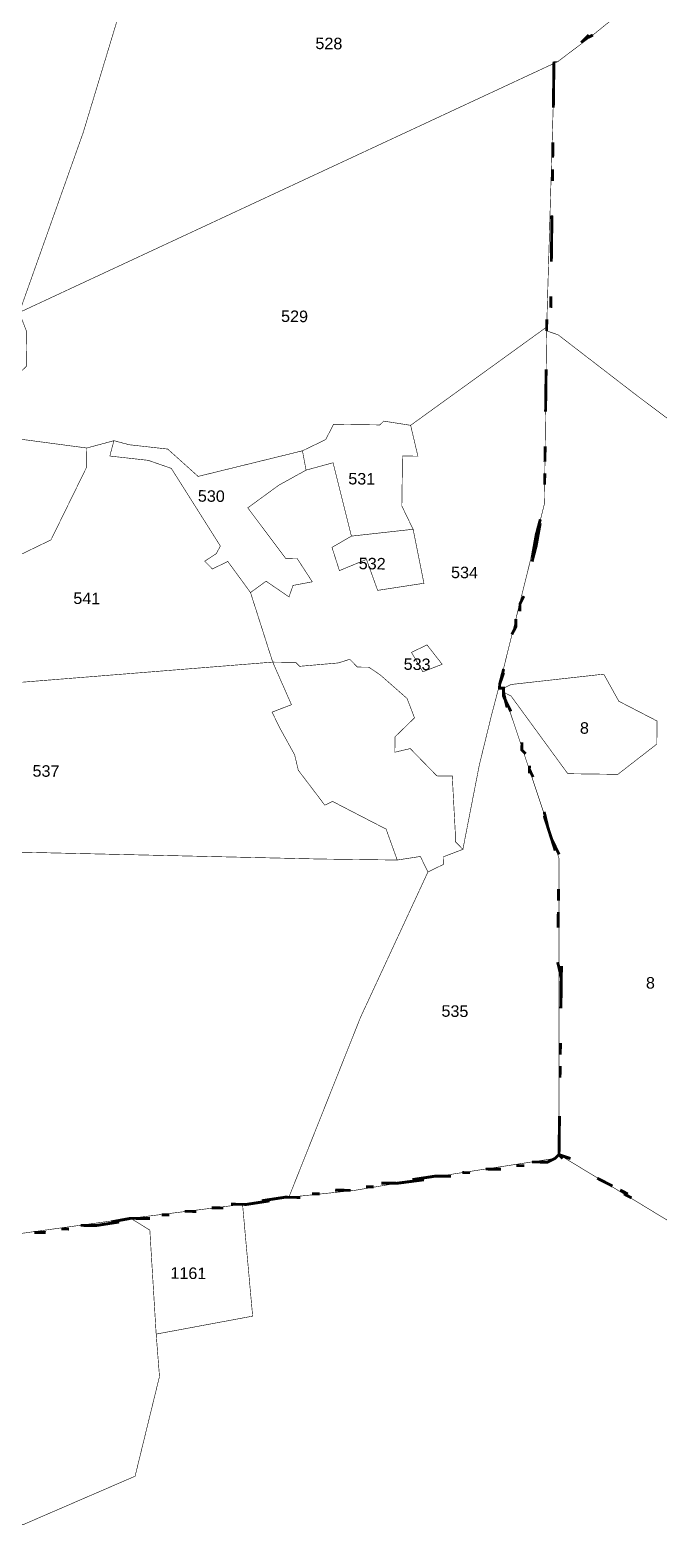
# Model space of a CAD drawing. Header units: metres. Extents: x 259177 to 277314, y 2171367 to 2185445.
# Drawn here: x 265334 to 265982, y 2172442 to 2173983 of the extents above; entities that cross this region are included whole.
import ezdxf

# ---------------------------------------------------------------- set-up
doc = ezdxf.new("R2010")
doc.units = ezdxf.units.M
doc.header["$MEASUREMENT"] = 0
for name, color, linetype in [('SURVEY NO.', 7, 'Continuous'), ('SURVEY PLOT BOUNDARY', 35, 'Continuous'), ('VILLAGE BOUNDARY', 212, 'Continuous')]:
    doc.layers.add(name, color=color, linetype=linetype)
doc.styles.add('PDF Arial', font='arial.ttf')

# ---------------------------------------------------------------- blocks, each defined once
blk = doc.blocks.new('FEWEWFEWQT')
at = {"layer": 'SURVEY PLOT BOUNDARY', "lineweight": 18, "const_width": 0.001}
for points in [[(282134.1173, 2174204.3893), (282134.7972, 2174204.3826), (282134.9305, 2174204.3826), (282134.9705, 2174204.3893), (282134.9839, 2174204.3626), (282134.8705, 2174204.1093), (282134.7505, 2174203.7959), (282134.8639, 2174203.8093), (282135.0105, 2174203.8359), (282135.0905, 2174203.8493), (282135.2105, 2174203.8693), (282135.2172, 2174203.8759), (282135.4438, 2174203.7426)], [(282135.7771, 2174205.8828), (282135.8505, 2174205.7694), (282135.9638, 2174205.5761), (282136.0571, 2174205.4161), (282135.9638, 2174205.3361), (282135.9438, 2174205.3161), (282135.9371, 2174205.3094), (282135.8571, 2174205.1627), (282135.7105, 2174204.9094), (282135.5305, 2174205.0494), (282135.3305, 2174205.196), (282135.1972, 2174205.2961), (282135.1772, 2174205.3027), (282135.1772, 2174205.3094), (282135.1838, 2174205.7094), (282135.1838, 2174205.7694), (282135.1905, 2174205.7694), (282135.2505, 2174205.8161), (282135.3305, 2174205.8828)], [(282135.4438, 2174203.7426), (282135.2172, 2174203.8759), (282135.2105, 2174204.3893), (282135.1105, 2174204.676), (282135.1238, 2174204.6693), (282135.2238, 2174204.536), (282135.3105, 2174204.536), (282135.3772, 2174204.5893), (282135.3772, 2174204.6293), (282135.3105, 2174204.6627), (282135.2838, 2174204.7093), (282135.1238, 2174204.6893), (282135.1105, 2174204.6827), (282135.1038, 2174204.6827), (282135.1038, 2174204.6893), (282135.1772, 2174205.0027), (282135.1772, 2174205.3027), (282135.1972, 2174205.2961), (282135.3305, 2174205.196), (282135.5305, 2174205.0494)], [(282134.2106, 2174204.676), (282134.7105, 2174204.7227), (282134.7439, 2174204.6493), (282134.7105, 2174204.636), (282134.7239, 2174204.6093), (282134.7505, 2174204.5627), (282134.7572, 2174204.536), (282134.8039, 2174204.476), (282134.8172, 2174204.4827), (282134.8572, 2174204.4626), (282134.8972, 2174204.4426), (282134.9105, 2174204.436), (282134.9305, 2174204.3826), (282134.7972, 2174204.3826), (282134.1173, 2174204.3893)], [(282134.2972, 2174203.2225), (282134.4906, 2174203.3092), (282134.5306, 2174203.4826), (282134.5239, 2174203.5559), (282134.6905, 2174203.5892), (282134.6705, 2174203.7826), (282134.7505, 2174203.7959), (282134.6705, 2174203.7826), (282134.4772, 2174203.7559), (282134.2572, 2174203.7226)]]:
    blk.add_lwpolyline(points, dxfattribs=at)
for points in [[(282135.4705, 2174205.9894), (282135.3305, 2174205.8828), (282135.2505, 2174205.8161), (282135.1905, 2174205.7694), (282134.2639, 2174205.3227), (282134.3706, 2174205.6361), (282134.4839, 2174206.0294), (282134.4972, 2174206.0628), (282135.1105, 2174206.0228), (282135.4505, 2174205.9894)], [(282134.2039, 2174205.9828), (282134.4839, 2174206.0294), (282134.3706, 2174205.6361), (282134.2639, 2174205.3227), (282134.2439, 2174205.3627), (282134.2172, 2174205.3761), (282134.2172, 2174205.3894), (282134.2106, 2174205.4761), (282134.1906, 2174205.4694), (282134.1772, 2174205.4894), (282134.1573, 2174205.4627), (282134.1573, 2174205.4561), (282134.1106, 2174205.4494), (282134.0706, 2174205.5027), (282134.0573, 2174205.5027), (282134.0439, 2174205.5227)], [(282135.1838, 2174205.7094), (282135.1772, 2174205.3094), (282134.9439, 2174205.136), (282134.8972, 2174205.1427), (282134.8905, 2174205.136), (282134.8105, 2174205.136), (282134.7972, 2174205.1094), (282134.7572, 2174205.0894), (282134.5772, 2174205.0427), (282134.5239, 2174205.0894), (282134.4572, 2174205.096), (282134.4306, 2174205.1027), (282134.3839, 2174205.0894), (282134.2172, 2174205.1094), (282134.2239, 2174205.136), (282134.2506, 2174205.176), (282134.2572, 2174205.2094), (282134.2772, 2174205.2294), (282134.2772, 2174205.2894), (282134.2639, 2174205.3227), (282135.1905, 2174205.7694), (282135.1838, 2174205.7694)], [(282135.1772, 2174205.0027), (282135.1038, 2174204.6893), (282135.0905, 2174204.636), (282135.0705, 2174204.5493), (282135.0439, 2174204.4026), (282135.0305, 2174204.416), (282135.0305, 2174204.4293), (282135.0239, 2174204.5293), (282134.9972, 2174204.5293), (282134.9505, 2174204.576), (282134.9239, 2174204.5693), (282134.9239, 2174204.596), (282134.9572, 2174204.6293), (282134.9439, 2174204.6627), (282134.8972, 2174204.7027), (282134.8772, 2174204.716), (282134.8572, 2174204.716), (282134.8439, 2174204.7293), (282134.8239, 2174204.7227), (282134.7572, 2174204.716), (282134.7505, 2174204.7227), (282134.7105, 2174204.7227), (282134.6705, 2174204.8427), (282134.6972, 2174204.8627), (282134.7372, 2174204.836), (282134.7439, 2174204.856), (282134.7772, 2174204.8627), (282134.7505, 2174204.9027), (282134.7305, 2174204.9027), (282134.6639, 2174204.9894), (282134.7172, 2174205.0294), (282134.7639, 2174205.056), (282134.8105, 2174205.0694), (282134.8439, 2174204.9427), (282134.8105, 2174204.9227), (282134.8239, 2174204.8827), (282134.8705, 2174204.9027), (282134.8905, 2174204.8493), (282134.9705, 2174204.8627), (282134.9505, 2174204.956), (282134.9305, 2174204.996), (282134.9305, 2174205.0627), (282134.9305, 2174205.0827), (282134.9572, 2174205.0827), (282134.9439, 2174205.136), (282135.1772, 2174205.3094), (282135.1772, 2174205.3027)], [(282134.9439, 2174205.136), (282134.9572, 2174205.0827), (282134.9305, 2174205.0827), (282134.9305, 2174205.0627), (282134.9305, 2174204.996), (282134.9505, 2174204.956), (282134.8439, 2174204.9427), (282134.8105, 2174205.0694), (282134.7639, 2174205.056), (282134.7572, 2174205.0894), (282134.7972, 2174205.1094), (282134.8105, 2174205.136), (282134.8905, 2174205.136), (282134.8972, 2174205.1427)], [(282134.3839, 2174205.0894), (282134.3839, 2174205.056), (282134.3239, 2174204.9294), (282134.2306, 2174204.8827), (282134.1506, 2174204.8627), (282134.0573, 2174204.8694), (282133.9973, 2174204.916), (282133.9506, 2174204.9027), (282133.9306, 2174204.936), (282133.8906, 2174204.9494), (282133.9039, 2174204.9894), (282133.8973, 2174205.0227), (282134.0973, 2174205.0827), (282134.2172, 2174205.1094)], [(282134.7105, 2174204.7227), (282134.2106, 2174204.676), (282134.1639, 2174204.7027), (282134.1173, 2174204.716), (282134.0639, 2174204.7293), (282134.0573, 2174204.716), (282134.0106, 2174204.7427), (282134.0573, 2174204.8694), (282134.1506, 2174204.8627), (282134.2306, 2174204.8827), (282134.3239, 2174204.9294), (282134.3839, 2174205.056), (282134.3839, 2174205.0894), (282134.4306, 2174205.1027), (282134.4239, 2174205.076), (282134.4906, 2174205.0694), (282134.5306, 2174205.056), (282134.6172, 2174204.9227), (282134.6105, 2174204.9094), (282134.5906, 2174204.896), (282134.6039, 2174204.8827), (282134.6305, 2174204.896), (282134.6705, 2174204.8427)], [(282134.7572, 2174205.0894), (282134.7639, 2174205.056), (282134.7172, 2174205.0294), (282134.6639, 2174204.9894), (282134.7305, 2174204.9027), (282134.7505, 2174204.9027), (282134.7772, 2174204.8627), (282134.7439, 2174204.856), (282134.7372, 2174204.836), (282134.6972, 2174204.8627), (282134.6705, 2174204.8427), (282134.6305, 2174204.896), (282134.6039, 2174204.8827), (282134.5906, 2174204.896), (282134.6105, 2174204.9094), (282134.6172, 2174204.9227), (282134.5306, 2174205.056), (282134.4906, 2174205.0694), (282134.4239, 2174205.076), (282134.4306, 2174205.1027), (282134.4572, 2174205.096), (282134.5239, 2174205.0894), (282134.5772, 2174205.0427)], [(282134.8439, 2174204.9427), (282134.9505, 2174204.956), (282134.9705, 2174204.8627), (282134.8905, 2174204.8493), (282134.8705, 2174204.9027), (282134.8239, 2174204.8827), (282134.8105, 2174204.9227)], [(282135.0039, 2174204.7227), (282134.9705, 2174204.7093), (282134.9505, 2174204.7427), (282134.9772, 2174204.756)], [(282134.9505, 2174204.7427), (282134.9705, 2174204.7093), (282135.0039, 2174204.7227), (282134.9772, 2174204.756)], [(282134.7505, 2174204.7227), (282134.7572, 2174204.716), (282134.8239, 2174204.7227), (282134.8439, 2174204.7293), (282134.8572, 2174204.716), (282134.8772, 2174204.716), (282134.8972, 2174204.7027), (282134.9439, 2174204.6627), (282134.9572, 2174204.6293), (282134.9239, 2174204.596), (282134.9239, 2174204.5693), (282134.9505, 2174204.576), (282134.9972, 2174204.5293), (282135.0239, 2174204.5293), (282135.0305, 2174204.4293), (282135.0305, 2174204.416), (282135.0439, 2174204.4026), (282135.0105, 2174204.3893), (282135.0105, 2174204.376), (282134.9839, 2174204.3626), (282134.9705, 2174204.3893), (282134.9305, 2174204.3826), (282134.9105, 2174204.436), (282134.8972, 2174204.4426), (282134.8572, 2174204.4626), (282134.8172, 2174204.4827), (282134.8039, 2174204.476), (282134.7572, 2174204.536), (282134.7505, 2174204.5627), (282134.7239, 2174204.6093), (282134.7105, 2174204.636), (282134.7439, 2174204.6493), (282134.7105, 2174204.7227)], [(282135.3105, 2174204.536), (282135.2238, 2174204.536), (282135.1238, 2174204.6693), (282135.1105, 2174204.676), (282135.1105, 2174204.6827), (282135.1238, 2174204.6893), (282135.2838, 2174204.7093), (282135.3105, 2174204.6627), (282135.3772, 2174204.6293), (282135.3772, 2174204.5893)], [(282134.8639, 2174203.8093), (282134.7505, 2174203.7959), (282134.8705, 2174204.1093), (282134.9839, 2174204.3626), (282135.0105, 2174204.376), (282135.0105, 2174204.3893), (282135.0439, 2174204.4026), (282135.0705, 2174204.5493), (282135.0905, 2174204.636), (282135.1038, 2174204.6893), (282135.1038, 2174204.6827), (282135.1105, 2174204.6827), (282135.1105, 2174204.676), (282135.2105, 2174204.3893), (282135.2172, 2174203.8759), (282135.2105, 2174203.8693), (282135.0905, 2174203.8493), (282135.0105, 2174203.8359)], [(282134.6905, 2174203.5892), (282134.5239, 2174203.5559), (282134.5106, 2174203.7359), (282134.4772, 2174203.7559), (282134.6705, 2174203.7826)], [(282134.5106, 2174203.7359), (282134.5239, 2174203.5559), (282134.5306, 2174203.4826), (282134.4906, 2174203.3092), (282134.2972, 2174203.2225), (282134.1772, 2174203.2826), (282134.0506, 2174203.3426), (282133.9906, 2174203.3759), (282133.9706, 2174203.3959), (282133.9639, 2174203.6092), (282134.0039, 2174203.6226), (282134.0373, 2174203.6359), (282134.1972, 2174203.6893), (282134.2239, 2174203.7026), (282134.2506, 2174203.7159), (282134.2572, 2174203.7226), (282134.4772, 2174203.7559)]]:
    blk.add_lwpolyline(points, close=True, dxfattribs=at)
at = {"layer": 'VILLAGE BOUNDARY', "const_width": 0.005}
for points in [[(282135.2305, 2174205.8028), (282135.2438, 2174205.8161)], [(282135.2505, 2174205.8161), (282135.2372, 2174205.8094)], [(282135.1838, 2174205.7694), (282135.1838, 2174205.7361), (282135.1838, 2174205.7094), (282135.1838, 2174205.6961)], [(282135.1838, 2174205.6894), (282135.1838, 2174205.7094), (282135.1838, 2174205.7161), (282135.1838, 2174205.7561)], [(282135.1838, 2174205.6294), (282135.1838, 2174205.6161)], [(282135.1838, 2174205.6027), (282135.1838, 2174205.6227)], [(282135.1838, 2174205.5827), (282135.1838, 2174205.5694)], [(282135.1838, 2174205.5627), (282135.1838, 2174205.5761)], [(282135.1838, 2174205.5027), (282135.1838, 2174205.4761), (282135.1838, 2174205.4361)], [(282135.1838, 2174205.4227), (282135.1838, 2174205.4561), (282135.1838, 2174205.4961)], [(282135.1838, 2174205.3627), (282135.1838, 2174205.3494)], [(282135.1838, 2174205.3427), (282135.1838, 2174205.3561)], [(282135.1772, 2174205.3227), (282135.1772, 2174205.3094)], [(282135.1772, 2174205.3027), (282135.1772, 2174205.3094), (282135.1772, 2174205.3161)], [(282135.1772, 2174205.236), (282135.1772, 2174205.2094), (282135.1772, 2174205.1694)], [(282135.1772, 2174205.1627), (282135.1772, 2174205.1894), (282135.1772, 2174205.2294)], [(282135.1772, 2174205.1027), (282135.1772, 2174205.0827)], [(282135.1772, 2174205.076), (282135.1772, 2174205.0894)], [(282135.1772, 2174205.056), (282135.1772, 2174205.0427)], [(282135.1772, 2174205.036), (282135.1772, 2174205.0494)], [(282135.1705, 2174204.976), (282135.1638, 2174204.9494), (282135.1572, 2174204.9094)], [(282135.1572, 2174204.9027), (282135.1638, 2174204.9294), (282135.1705, 2174204.9694)], [(282135.1438, 2174204.8427), (282135.1372, 2174204.8293), (282135.1372, 2174204.816)], [(282135.1305, 2174204.8027), (282135.1305, 2174204.7893), (282135.1238, 2174204.776)], [(282135.1105, 2174204.716), (282135.1038, 2174204.6893), (282135.1038, 2174204.6827), (282135.1105, 2174204.6827), (282135.1105, 2174204.676), (282135.1172, 2174204.6493)], [(282135.1238, 2174204.6427), (282135.1105, 2174204.6693), (282135.1105, 2174204.676), (282135.1105, 2174204.6827), (282135.1038, 2174204.6827), (282135.1038, 2174204.6893), (282135.1105, 2174204.7093)], [(282135.1438, 2174204.5893), (282135.1438, 2174204.576), (282135.1505, 2174204.5693)], [(282135.1572, 2174204.5493), (282135.1572, 2174204.536)], [(282135.1638, 2174204.5293), (282135.1572, 2174204.5427)], [(282135.1838, 2174204.4693), (282135.1905, 2174204.4426), (282135.2038, 2174204.4026)], [(282135.2105, 2174204.396), (282135.1972, 2174204.4226), (282135.1838, 2174204.4626)], [(282135.2105, 2174204.336), (282135.2105, 2174204.3226)], [(282135.2105, 2174204.316), (282135.2105, 2174204.3293)], [(282135.2105, 2174204.296), (282135.2105, 2174204.276)], [(282135.2105, 2174204.2693), (282135.2105, 2174204.2826)], [(282135.2105, 2174204.2093), (282135.2172, 2174204.1826), (282135.2172, 2174204.1426)], [(282135.2172, 2174204.1293), (282135.2172, 2174204.1626), (282135.2172, 2174204.2026)], [(282135.2172, 2174204.0693), (282135.2172, 2174204.0559)], [(282135.2172, 2174204.0493), (282135.2172, 2174204.0626)], [(282135.2172, 2174204.0293), (282135.2172, 2174204.0159)], [(282135.2172, 2174204.0093), (282135.2172, 2174204.0226)], [(282135.2172, 2174203.9426), (282135.2172, 2174203.9159), (282135.2172, 2174203.8759)], [(282135.2238, 2174203.8693), (282135.2172, 2174203.8759), (282135.2172, 2174203.8959), (282135.2172, 2174203.9359)], [(282135.1705, 2174203.8626), (282135.1972, 2174203.8626), (282135.2105, 2174203.8693), (282135.2172, 2174203.8759), (282135.2372, 2174203.8693)], [(282135.0505, 2174203.8426), (282135.0638, 2174203.8426)], [(282135.1172, 2174203.8493), (282135.1038, 2174203.8493), (282135.0905, 2174203.8493)], [(282135.1572, 2174203.8559), (282135.1438, 2174203.8559)], [(282134.8972, 2174203.8159), (282134.8839, 2174203.8159)], [(282134.9105, 2174203.8226), (282134.9372, 2174203.8226), (282134.9839, 2174203.8293)], [(282135.0305, 2174203.8359), (282135.0105, 2174203.8359), (282135.0039, 2174203.8359), (282134.9639, 2174203.8293)], [(282135.3105, 2174203.8226), (282135.2972, 2174203.8293), (282135.2838, 2174203.8359)], [(282135.3372, 2174203.8093), (282135.3238, 2174203.8159)], [(282134.6505, 2174203.7826), (282134.6705, 2174203.7826), (282134.6772, 2174203.7826), (282134.7172, 2174203.7893)], [(282134.7705, 2174203.7959), (282134.7505, 2174203.7959), (282134.7439, 2174203.7959), (282134.7039, 2174203.7893)], [(282134.7905, 2174203.8026), (282134.8039, 2174203.8026)], [(282134.8305, 2174203.8093), (282134.8439, 2174203.8093)], [(282134.8572, 2174203.8093), (282134.8372, 2174203.8093)], [(282135.3305, 2174203.8093), (282135.3438, 2174203.8026)], [(282134.5306, 2174203.7626), (282134.5439, 2174203.7626)], [(282134.5706, 2174203.7693), (282134.5839, 2174203.7693)], [(282134.5906, 2174203.7693), (282134.5772, 2174203.7693)], [(282134.6372, 2174203.7759), (282134.6172, 2174203.7759)], [(282134.3906, 2174203.7426), (282134.4172, 2174203.7426), (282134.4572, 2174203.7493)], [(282134.5106, 2174203.7559), (282134.4839, 2174203.7559), (282134.4772, 2174203.7559), (282134.4439, 2174203.7493)], [(282134.3106, 2174203.7293), (282134.3239, 2174203.7293)], [(282134.3306, 2174203.7293), (282134.3172, 2174203.7293)], [(282134.3706, 2174203.7359), (282134.3572, 2174203.7359)]]:
    blk.add_lwpolyline(points, dxfattribs=at)
at = {"layer": 'SURVEY NO.', "char_height": 0.02, "attachment_point": 7, "style": 'PDF Arial'}
for s, insert in [('528', (282134.7705, 2174205.7854)), ('529', (282134.7172, 2174205.312)), ('531', (282134.8372, 2174205.032)), ('530', (282134.5772, 2174204.9987)), ('532', (282134.8572, 2174204.8853)), ('534', (282135.0172, 2174204.872)), ('541', (282134.3639, 2174204.8187)), ('533', (282134.9372, 2174204.712)), ('8', (282135.2438, 2174204.6053)), ('537', (282134.2972, 2174204.5186)), ('8', (282135.3638, 2174204.1653)), ('535', (282135.0105, 2174204.1119)), ('1161', (282134.5472, 2174203.6519))]:
    blk.add_mtext(s, dxfattribs=dict(at, insert=insert))

msp = doc.modelspace()

# ---------------------------------------------------------------- block references
at = {"xscale": 594.7216958835667, "yscale": 594.7216958835667, "zscale": 594.7216958835667, "rotation": 359.254356221976}
msp.add_blockref('FEWEWFEWQT', (-184338996.6, -1288580324.6), dxfattribs=at)

doc.saveas('drawing.dxf')
